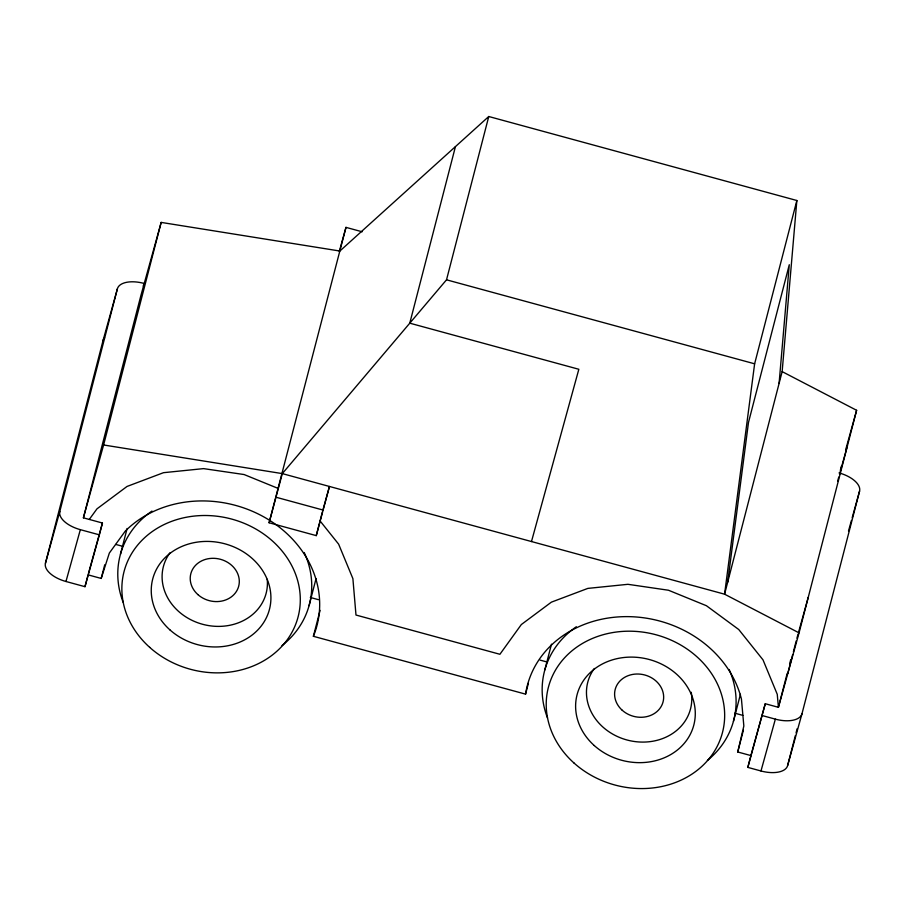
<?xml version="1.0" encoding="UTF-8"?>
<svg xmlns="http://www.w3.org/2000/svg" width="905" height="905" viewBox="0 0 905 905"><rect width="100%" height="100%" fill="white"/><g stroke="black" fill="none" stroke-linecap="round" stroke-linejoin="round"><path stroke-width="1.36" d="M779.081 383.482L789.284 264.724L748.492 422.431L727.654 582.334M839.037 472.908A24.435 12.218 15.5 0 1 859.558 491.166L801.988 713.74L787.61 765.585A24.435 12.218 15.5 0 1 760.981 770.981L747.835 767.395L750.89 755.573L765.268 703.728L778.413 707.314L799.058 632.867L724.577 594.189L782.146 371.616L796.853 200.503L488.757 116.507L339.861 251.036L161.169 222.404L140.965 295.256L83.396 517.83L102.435 523.022L99.369 534.844L84.991 586.689L65.963 581.496A24.435 12.218 15.5 0 1 45.442 563.249L103.012 340.665L117.39 288.819A24.435 12.218 15.5 0 1 144.019 283.423L143.284 286.082M796.853 200.503L754.623 363.81L724.577 594.189L282.303 473.609L103.6 444.977L83.396 517.83M750.89 755.573L737.745 751.987L743.842 726.025L741.444 699.09A110.58 95.76 14.5 0 0 629.529 616.656A110.58 95.76 14.5 0 0 525.567 694.135L313.379 636.294A110.58 95.76 14.5 0 0 263.989 516.993A110.58 95.76 14.5 0 0 125.286 531.111L109.347 553.046L101.202 578.442L88.057 574.856L84.991 586.689M45.442 563.249L59.821 511.404L117.39 288.819M103.6 444.977L161.169 222.404M101.202 578.442L104.731 564.788M120.456 554.245L127.119 528.486M322.757 510.612L329.454 486.471L316.264 535.624L269.113 522.762L282.303 473.609L446.527 279.815L488.757 116.507M269.113 522.762L345.981 227.37L362.147 231.782M316.264 535.624L322.384 511.959M309.069 605.66L316.071 578.544M313.379 636.294L320.087 610.355M455.441 146.61L409.773 323.176L578.838 369.274L531.484 541.552M525.567 694.135L528.384 683.218M544.821 669.938L551.484 644.179M733.423 721.353L740.437 694.237M737.745 751.987L743.39 730.143M747.835 767.395L765.268 703.728M787.192 673.377L778.413 707.314L777.259 694.316L762.994 659.847L738.751 629.529L706.409 605.717L668.49 590.241L627.923 584.313L587.843 588.397L551.383 602.153L521.337 624.541L499.911 654.281L355.982 615.038L352.893 578.623L338.628 544.154L320.189 521.099M789.646 663.885L790.699 659.813M787.746 673.648L792.69 654.541M793.402 651.815L796.219 640.887M840.372 470.193L841.424 466.098M799.058 632.867L856.616 410.293L782.146 371.616M787.61 765.585L795.382 735.539M796.083 732.812L797.147 728.717M65.963 581.496L80.341 529.663A24.435 12.218 15.5 0 1 59.821 511.404M88.419 573.532L102.435 523.022M339.285 251.522L345.981 227.37M845.689 449.717L856.616 410.293M837.645 481.132L838.777 477.048M839.523 474.333L847.442 445.78M796.932 638.161L798.063 634.077M798.81 631.362L808.233 597.379M760.981 770.981L775.359 719.147A24.435 12.218 15.5 0 0 801.988 713.74M848.494 531.043L851.447 520.409M852.182 517.751L859.558 491.166M89.278 519.436L96.971 508.848L127.017 486.46L163.477 472.693L203.557 468.62L244.124 474.548L278.186 488.44M446.527 279.815L754.623 363.81M276.183 497.275L323.334 510.126M80.341 529.663L99.369 534.844M762.214 715.561L775.359 719.147M115.817 544.437L122.616 546.292M310.313 597.458L318.481 599.687M540.183 660.13L546.982 661.985M734.679 713.151L742.847 715.38M729.17 669.519A97.751 84.651 14.5 0 1 707.416 760.438M547.514 717.982A97.751 84.651 14.5 0 1 576.349 626.746M691.25 692.268A53.078 45.963 14.5 0 1 628.342 740.335A53.078 45.963 14.5 0 1 594.37 668.467M103.012 340.665A24.435 12.218 15.5 0 1 104.607 337.825M304.238 552.559A97.751 84.651 14.5 0 1 281.987 645.593M123.148 602.289A97.751 84.651 14.5 0 1 151.983 511.054M267.235 579.279A53.078 45.963 14.5 0 1 202.471 624.246A53.078 45.963 14.5 0 1 170.004 552.774M574.042 763.051A89.923 77.875 14.5 0 0 722.201 733.536A89.923 77.875 14.5 0 0 610.083 633.059A89.923 77.875 14.5 0 0 574.042 763.051M594.257 745.539A60.318 52.241 14.5 0 0 693.637 725.742A60.318 52.241 14.5 0 0 618.432 658.354A60.318 52.241 14.5 0 0 594.257 745.539M622.233 710.267A24.74 21.426 14.5 0 0 662.992 702.156A24.74 21.426 14.5 0 0 632.154 674.519A24.74 21.426 14.5 0 0 622.233 710.267M149.676 647.347A89.923 77.875 14.5 0 0 297.835 617.844A89.923 77.875 14.5 0 0 185.729 517.366A89.923 77.875 14.5 0 0 149.676 647.347M169.891 629.846A60.318 52.241 14.5 0 0 269.271 610.049A60.318 52.241 14.5 0 0 194.077 542.661A60.318 52.241 14.5 0 0 169.891 629.846M197.867 594.574A24.74 21.426 14.5 0 0 238.626 586.463A24.74 21.426 14.5 0 0 207.788 558.815A24.74 21.426 14.5 0 0 197.867 594.574"/></g></svg>
